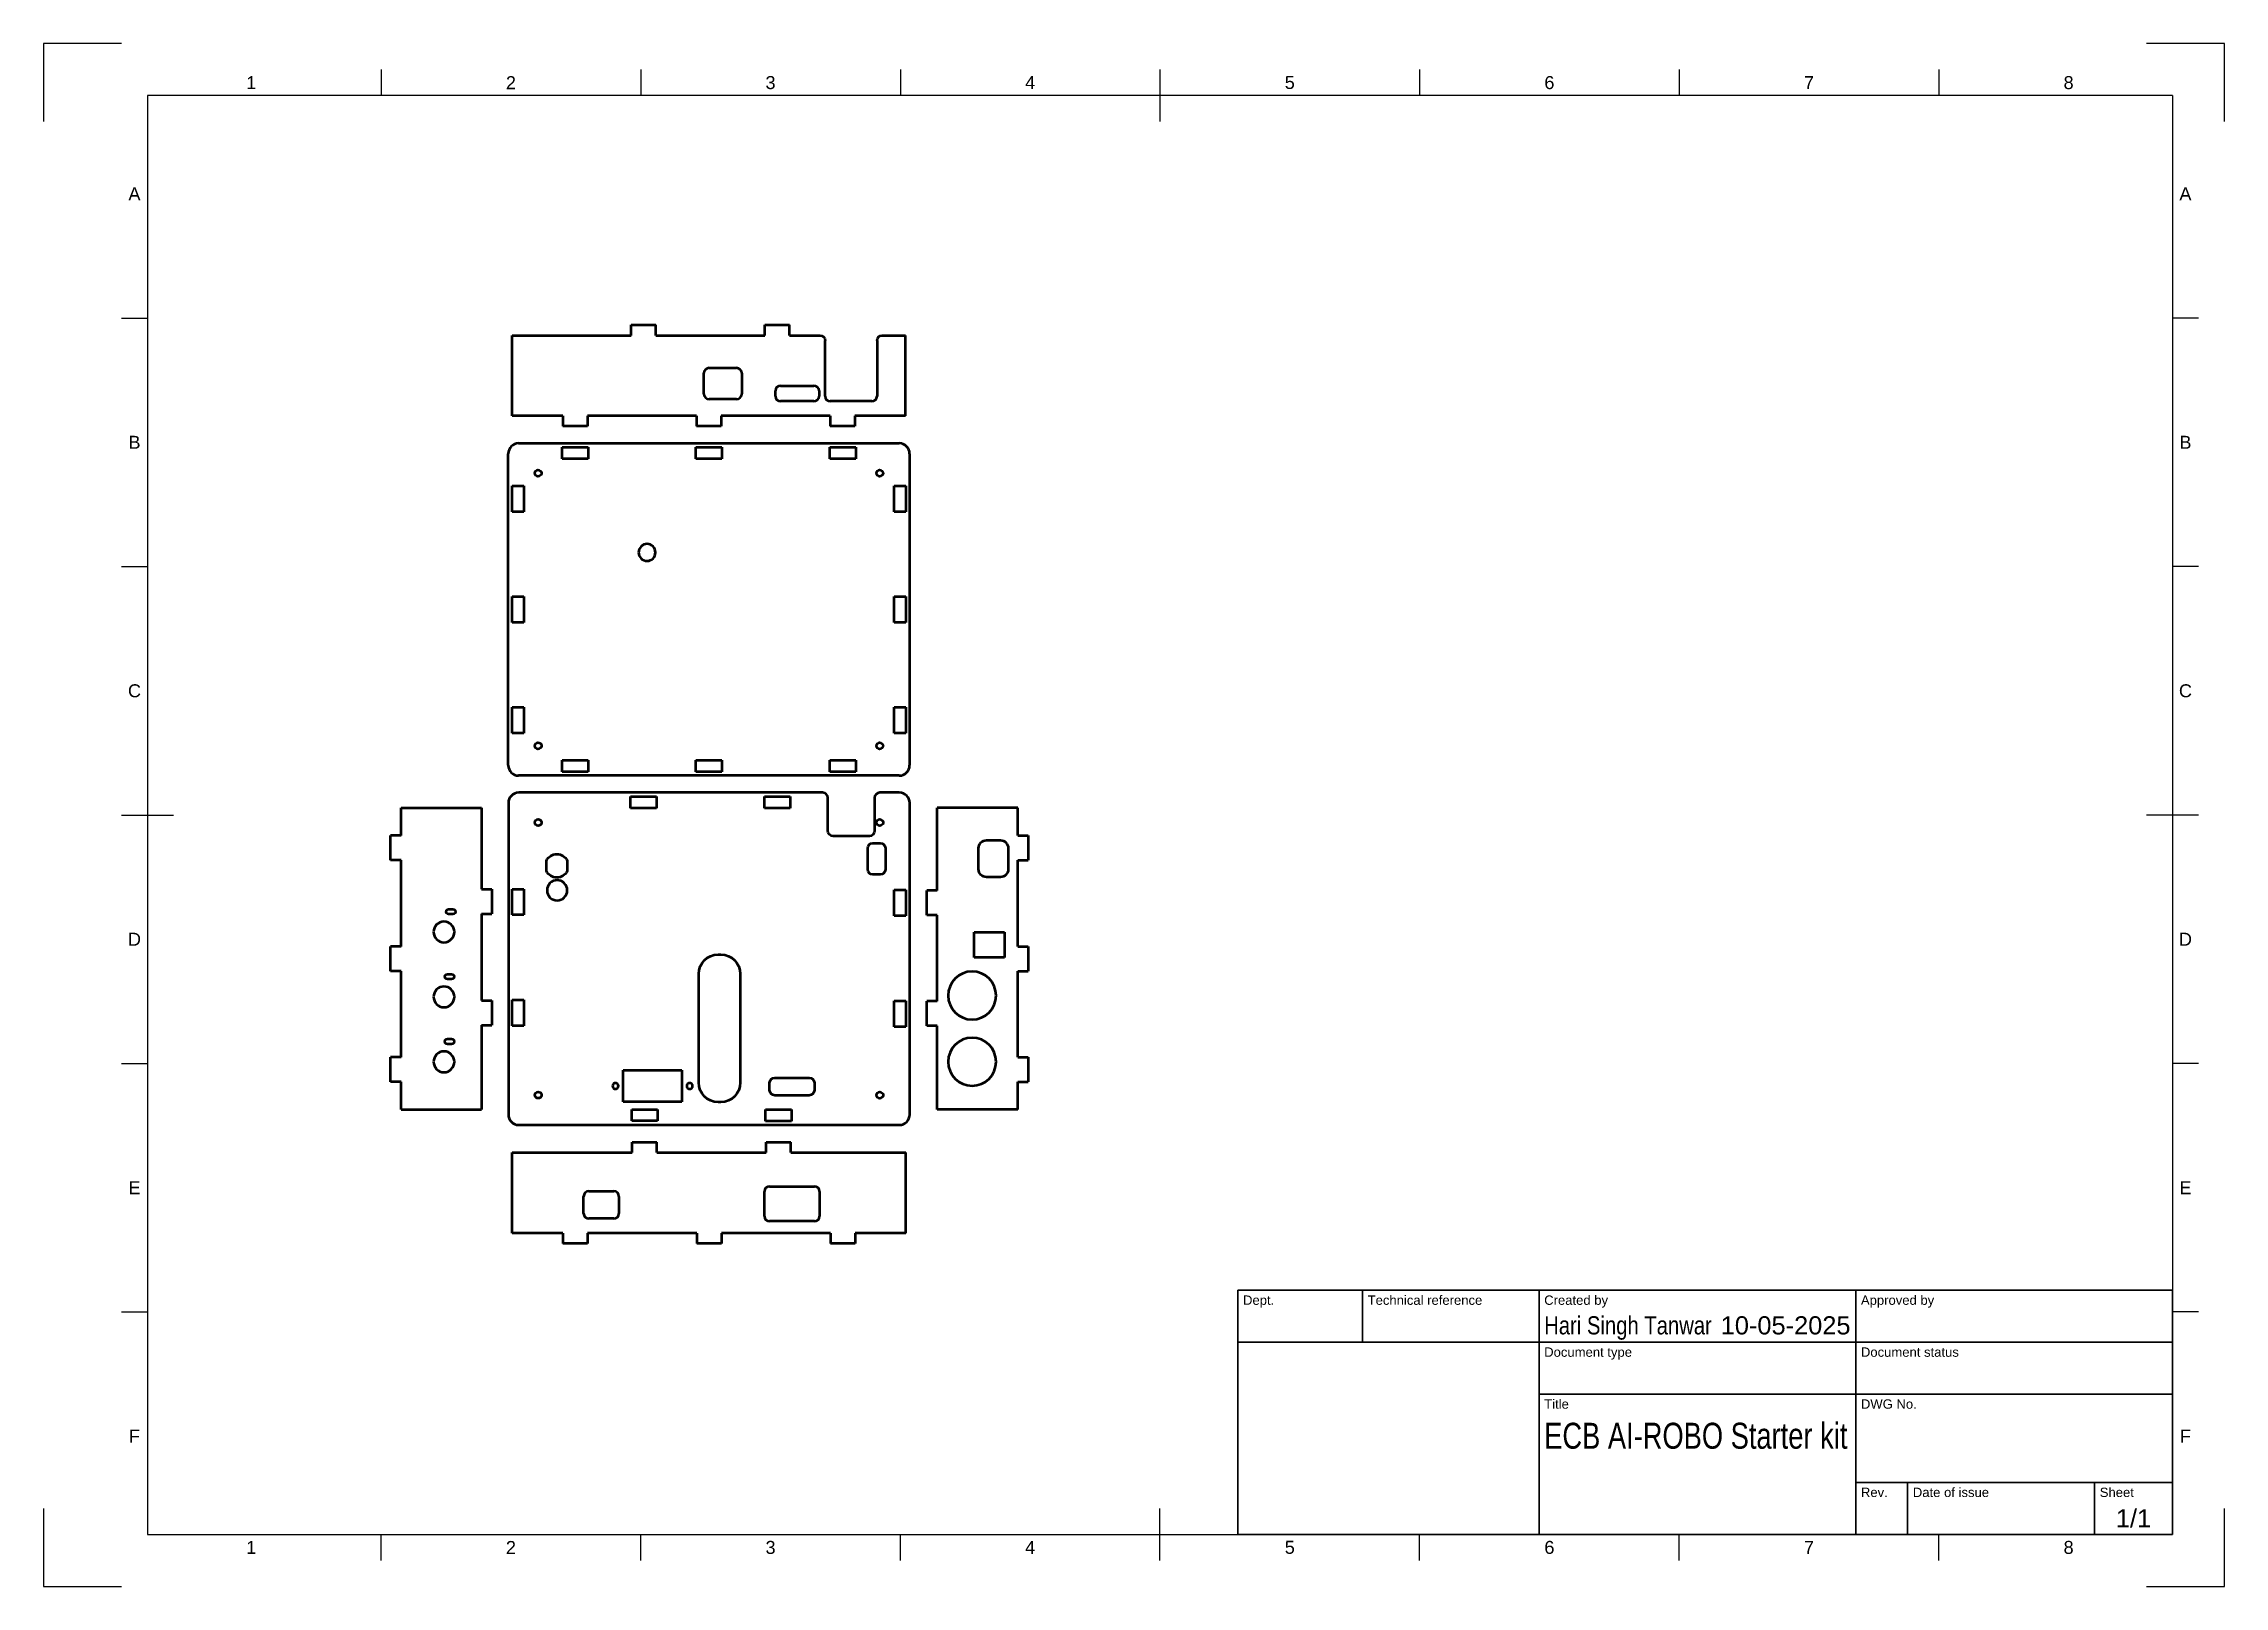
# Model space of a CAD drawing. Header units: millimetres. Extents: x 0 to 420, y 0 to 297.
import ezdxf
from ezdxf.enums import TextEntityAlignment as Align

# ---------------------------------------------------------------- set-up
doc = ezdxf.new("R2010")
doc.units = ezdxf.units.MM
doc.header["$LTSCALE"] = 0.75
for name, color, linetype, lineweight in [('BORDER', 7, 'Continuous', 25), ('TITLEBLOCK', 7, 'Continuous', 35), ('Visible', 7, 'Continuous', 50)]:
    doc.layers.add(name, color=color, linetype=linetype, lineweight=lineweight)
doc.styles.add('FusionTitle', font='arial.ttf')

# ---------------------------------------------------------------- blocks, each defined once
blk = doc.blocks.new('ISO_A3_SHEET')
at = {"layer": 'BORDER'}
for p, q in [((65, 292), (65, 287)), ((115, 292), (115, 287)), ((165, 292), (165, 287)), ((215, 292), (215, 282)), ((265, 292), (265, 287)), ((315, 292), (315, 287)), ((365, 292), (365, 287)), ((410, 287), (20, 287)), ((20, 287), (20, 10)), ((410, 287), (410, 10)), ((15, 244.16666), (20, 244.16666)), ((415, 244.16666), (410, 244.16666)), ((15, 196.33333), (20, 196.33333)), ((415, 196.33333), (410, 196.33333)), ((15, 148.5), (25, 148.5)), ((415, 148.5), (405, 148.5)), ((15, 100.66667), (20, 100.66667)), ((415, 100.66667), (410, 100.66667)), ((15, 52.83334), (20, 52.83334)), ((415, 52.83334), (410, 52.83334)), ((215, 5), (215, 15)), ((20, 10), (410, 10)), ((65, 5), (65, 10)), ((115, 5), (115, 10)), ((165, 5), (165, 10)), ((265, 5), (265, 10)), ((315, 5), (315, 10)), ((365, 5), (365, 10))]:
    blk.add_line(p, q, dxfattribs=at)
at = {"layer": 'Defpoints'}
for p, q in [((15, 297), (0, 297)), ((0, 297), (0, 282)), ((420, 297), (405, 297)), ((420, 282), (420, 297)), ((0, 15), (0, 0)), ((420, 0), (420, 15)), ((0, 0), (15, 0)), ((405, 0), (420, 0))]:
    blk.add_line(p, q, dxfattribs=at)
at = {"layer": 'BORDER', "style": 'FusionTitle'}
for s, p in [('1', (40, 289.5)), ('2', (90, 289.5)), ('3', (140, 289.5)), ('4', (190, 289.5)), ('5', (240, 289.5)), ('6', (290, 289.5)), ('7', (340, 289.5)), ('8', (390, 289.5)), ('A', (17.5, 268.08333)), ('A', (412.5, 268.08333)), ('B', (17.5, 220.25)), ('B', (412.5, 220.25)), ('C', (17.5, 172.41667)), ('C', (412.5, 172.41667)), ('D', (17.5, 124.58334)), ('D', (412.5, 124.58334)), ('E', (17.5, 76.75001)), ('E', (412.5, 76.75001)), ('F', (17.5, 28.91668)), ('F', (412.5, 28.91668)), ('1', (40, 7.5)), ('2', (90, 7.5)), ('3', (140, 7.5)), ('4', (190, 7.5)), ('5', (240, 7.5)), ('6', (290, 7.5)), ('7', (340, 7.5)), ('8', (390, 7.5))]:
    blk.add_text(s, height=2.5, dxfattribs=at).set_placement(p, align=Align.MIDDLE)
blk = doc.blocks.new('ISO_TITLEBLOCK')
at = {"layer": 'TITLEBLOCK'}
for p, q in [((0, 47), (-180, 47)), ((-180, 47), (-180, 0)), ((-156, 37), (-156, 47)), ((-122, 0), (-122, 47)), ((-61, 0), (-61, 47)), ((0, 0), (0, 47)), ((-180, 37), (0, 37)), ((-122, 27), (0, 27)), ((-61, 10), (0, 10)), ((-51, 0), (-51, 10)), ((-15, 0), (-15, 10)), ((-180, 0), (0, 0))]:
    blk.add_line(p, q, dxfattribs=at)
at = {"layer": 'TITLEBLOCK', "style": 'FusionTitle'}
for s, p in [('Dept.', (-179, 46)), ('Technical reference', (-155, 46)), ('Created by', (-121, 46)), ('Approved by', (-60, 46)), ('Document type', (-121, 36)), ('Document status', (-60, 36)), ('Title', (-121, 26)), ('DWG No.', (-60, 26)), ('Rev.', (-60, 9)), ('Date of issue', (-50, 9)), ('Sheet', (-14, 9))]:
    blk.add_text(s, height=1.8, dxfattribs=at).set_placement(p, align=Align.TOP_LEFT)
for tag, height, p in [('DEPT', 3.5, (-179, 42)), ('TECHNICAL_REFERENCE', 3.5, (-155, 42)), ('CREATED_BY', 3.5, (-121, 42)), ('APPROVED_BY', 3.5, (-60, 42)), ('DOCUMENT_TYPE', 3.5, (-121, 32)), ('DOCUMENT_STATUS', 3.5, (-60, 32)), ('TITLE_1', 5, (-121, 21.5)), ('TITLE_2', 5, (-121, 14)), ('TITLE_3', 5, (-121, 6.5)), ('DATE_OF_ISSUE', 3.5, (-50, 5))]:
    blk.add_attdef(tag, text='', height=height, dxfattribs=at).set_placement(p, align=Align.TOP_LEFT)
for tag, p in [('CREATED_DATE', (-62, 42)), ('APPROVED_DATE', (-0.99, 42))]:
    blk.add_attdef(tag, text='', height=3.5, dxfattribs=at).set_placement(p, align=Align.TOP_RIGHT)
for tag, height, p in [('DRAWING_NUMBER', 5, (-30.5, 19.75)), ('REV', 3.5, (-56, 4.85)), ('SHEET', 3.5, (-7.5, 4.85))]:
    blk.add_attdef(tag, text='', height=height, dxfattribs=at).set_placement(p, align=Align.TOP_CENTER)

msp = doc.modelspace()

# ---------------------------------------------------------------- linework, layer by layer
at = {"layer": 'Visible', "extrusion": (0, 1, 0)}
for p, q in [((90.222881, 240.840124), (113.13675, 240.840124)), ((90.222881, 225.340124), (90.222881, 240.840124)), ((113.13675, 240.840124), (113.13675, 242.840124)), ((113.13675, 242.840124), (117.88675, 242.840124)), ((117.88675, 240.840124), (117.88675, 242.840124)), ((117.88675, 240.840124), (138.903417, 240.840124)), ((138.903417, 240.840124), (138.903417, 242.840124)), ((138.903417, 242.840124), (143.653417, 242.840124)), ((143.653417, 240.840124), (143.653417, 242.840124)), ((143.653417, 240.840124), (149.507881, 240.840124)), ((150.507881, 229.137624), (150.507881, 239.840124)), ((160.507881, 239.840124), (160.507881, 229.137624)), ((161.507881, 240.840124), (166.022881, 240.840124)), ((166.022881, 225.340124), (166.022881, 240.840124)), ((127.169281, 229.560076), (127.169281, 233.560076)), ((128.169281, 234.560076), (133.469281, 234.560076)), ((134.469281, 233.560076), (134.469281, 229.560076)), ((141.947881, 231.137624), (148.347881, 231.137624)), ((133.469281, 228.560076), (128.169281, 228.560076)), ((140.947881, 229.137624), (140.947881, 230.137624)), ((148.347881, 228.137624), (141.947881, 228.137624)), ((149.347881, 230.137624), (149.347881, 229.137624)), ((159.507881, 228.137624), (151.507881, 228.137624)), ((99.981381, 225.340124), (90.222881, 225.340124)), ((99.981381, 225.340124), (99.981381, 223.340124)), ((104.731381, 223.340124), (99.981381, 223.340124)), ((104.731381, 225.340124), (104.731381, 223.340124)), ((125.747881, 225.340124), (104.731381, 225.340124)), ((125.747881, 225.340124), (125.747881, 223.340124)), ((130.497881, 223.340124), (125.747881, 223.340124)), ((130.497881, 225.340124), (130.497881, 223.340124)), ((151.514381, 225.340124), (130.497881, 225.340124)), ((151.514381, 225.340124), (151.514381, 223.340124)), ((156.264381, 223.340124), (151.514381, 223.340124)), ((156.264381, 225.340124), (156.264381, 223.340124)), ((166.022881, 225.340124), (156.264381, 225.340124)), ((113.381116, 83.501588), (113.381116, 85.501588)), ((113.381116, 85.501588), (118.131116, 85.501588)), ((118.131116, 83.501588), (118.131116, 85.501588)), ((139.147783, 83.501588), (139.147783, 85.501588)), ((139.147783, 85.501588), (143.897783, 85.501588)), ((143.897783, 83.501588), (143.897783, 85.501588)), ((90.250719, 83.501588), (113.381116, 83.501588)), ((90.250719, 68.001588), (90.250719, 83.501588)), ((118.131116, 83.501588), (139.147783, 83.501588)), ((143.897783, 83.501588), (166.050719, 83.501588)), ((166.050719, 68.001588), (166.050719, 83.501588)), ((105.000719, 76.069088), (109.810719, 76.069088)), ((138.815719, 71.299088), (138.815719, 75.999088)), ((139.815719, 76.999088), (148.435719, 76.999088)), ((149.435719, 75.999088), (149.435719, 71.299088)), ((104.000719, 71.799088), (104.000719, 75.069088)), ((110.810719, 75.069088), (110.810719, 71.799088)), ((100.009052, 68.001588), (90.250719, 68.001588)), ((100.009052, 68.001588), (100.009052, 66.001588)), ((104.759052, 68.001588), (104.759052, 66.001588)), ((125.775719, 68.001588), (104.759052, 68.001588)), ((109.810719, 70.799088), (105.000719, 70.799088)), ((125.775719, 68.001588), (125.775719, 66.001588)), ((130.525719, 68.001588), (130.525719, 66.001588)), ((151.542219, 68.001588), (130.525719, 68.001588)), ((148.435719, 70.299088), (139.815719, 70.299088)), ((151.542219, 68.001588), (151.542219, 66.001588)), ((156.292219, 68.001588), (156.292219, 66.001588)), ((166.050719, 68.001588), (156.292219, 68.001588)), ((104.759052, 66.001588), (100.009052, 66.001588)), ((130.525719, 66.001588), (125.775719, 66.001588)), ((156.292219, 66.001588), (151.542219, 66.001588))]:
    msp.add_line(p, q, dxfattribs=at)
at = {"layer": 'Visible'}
for p, q in [((91.488499, 220.052519), (164.788499, 220.052519)), ((99.871999, 217.052519), (99.871999, 219.302519)), ((99.871999, 219.302519), (104.871999, 219.302519)), ((104.871999, 219.302519), (104.871999, 217.052519)), ((125.638499, 217.052519), (125.638499, 219.302519)), ((125.638499, 219.302519), (130.638499, 219.302519)), ((130.638499, 219.302519), (130.638499, 217.052519)), ((151.404999, 217.052519), (151.404999, 219.302519)), ((151.404999, 219.302519), (156.404999, 219.302519)), ((156.404999, 219.302519), (156.404999, 217.052519)), ((89.488499, 158.077519), (89.488499, 218.052519)), ((95.862241, 214.358657), (95.863499, 214.302519)), ((95.863499, 214.302519), (95.862241, 214.246381)), ((104.871999, 217.052519), (99.871999, 217.052519)), ((130.638499, 217.052519), (125.638499, 217.052519)), ((156.404999, 217.052519), (151.404999, 217.052519)), ((161.662241, 214.358657), (161.663499, 214.302519)), ((161.663499, 214.302519), (161.662241, 214.246381)), ((166.788499, 218.052519), (166.788499, 158.077519)), ((90.238499, 206.890019), (90.238499, 211.890019)), ((90.238499, 211.890019), (92.488499, 211.890019)), ((92.488499, 211.890019), (92.488499, 206.890019)), ((163.788499, 206.890019), (163.788499, 211.890019)), ((163.788499, 211.890019), (166.038499, 211.890019)), ((166.038499, 211.890019), (166.038499, 206.890019)), ((92.488499, 206.890019), (90.238499, 206.890019)), ((166.038499, 206.890019), (163.788499, 206.890019)), ((90.238499, 185.565019), (90.238499, 190.565019)), ((90.238499, 190.565019), (92.488499, 190.565019)), ((92.488499, 190.565019), (92.488499, 185.565019)), ((163.788499, 185.565019), (163.788499, 190.565019)), ((163.788499, 190.565019), (166.038499, 190.565019)), ((166.038499, 190.565019), (166.038499, 185.565019)), ((92.488499, 185.565019), (90.238499, 185.565019)), ((166.038499, 185.565019), (163.788499, 185.565019)), ((90.238499, 164.240019), (90.238499, 169.240019)), ((90.238499, 169.240019), (92.488499, 169.240019)), ((92.488499, 169.240019), (92.488499, 164.240019)), ((163.788499, 164.240019), (163.788499, 169.240019)), ((163.788499, 169.240019), (166.038499, 169.240019)), ((166.038499, 169.240019), (166.038499, 164.240019)), ((92.488499, 164.240019), (90.238499, 164.240019)), ((166.038499, 164.240019), (163.788499, 164.240019)), ((95.862241, 161.883657), (95.863499, 161.827519)), ((95.863499, 161.827519), (95.862241, 161.771381)), ((161.662241, 161.871157), (161.663499, 161.815019)), ((161.663499, 161.815019), (161.662241, 161.758881)), ((164.788499, 156.077519), (91.488499, 156.077519)), ((99.871832, 156.827519), (99.871832, 159.077519)), ((99.871832, 159.077519), (104.871832, 159.077519)), ((104.871832, 156.827519), (99.871832, 156.827519)), ((104.871832, 159.077519), (104.871832, 156.827519)), ((125.638499, 156.827519), (125.638499, 159.077519)), ((125.638499, 159.077519), (130.638499, 159.077519)), ((130.638499, 156.827519), (125.638499, 156.827519)), ((130.638499, 159.077519), (130.638499, 156.827519)), ((151.404999, 156.827519), (151.404999, 159.077519)), ((151.404999, 159.077519), (156.404999, 159.077519)), ((156.404999, 156.827519), (151.404999, 156.827519)), ((156.404999, 159.077519), (156.404999, 156.827519)), ((150.038255, 152.805304), (91.503255, 152.805304)), ((113.042124, 149.808209), (113.042124, 152.052398)), ((113.042124, 152.052398), (118.042124, 152.052398)), ((118.042124, 152.052398), (118.042124, 149.808209)), ((138.80879, 149.804988), (138.80879, 152.05562)), ((138.80879, 152.05562), (143.80879, 152.05562)), ((143.80879, 152.05562), (143.80879, 149.804988)), ((151.038255, 145.430304), (151.038255, 151.805304)), ((160.038255, 151.805304), (160.038255, 145.430304)), ((164.803255, 152.805304), (161.038255, 152.805304)), ((89.503255, 150.805304), (89.503255, 90.830304)), ((95.876997, 147.111442), (95.878255, 147.055304)), ((95.878255, 147.055304), (95.876997, 146.999166)), ((118.042124, 149.808209), (113.042124, 149.808209)), ((143.80879, 149.804988), (138.80879, 149.804988)), ((161.676997, 147.111442), (161.678255, 147.055304)), ((161.678255, 147.055304), (161.676997, 146.999166)), ((166.803255, 90.830304), (166.803255, 150.805304)), ((159.038255, 144.430304), (152.038255, 144.430304)), ((159.714505, 143.105304), (161.114505, 143.105304)), ((96.840755, 137.669527), (96.840755, 139.73108)), ((100.840755, 139.73108), (100.840755, 137.669527)), ((158.714505, 138.025304), (158.714505, 142.105304)), ((162.114505, 142.105304), (162.114505, 138.025304)), ((161.114505, 137.025304), (159.714505, 137.025304)), ((90.25616, 129.248485), (90.25616, 134.248485)), ((90.25616, 134.248485), (92.50035, 134.248485)), ((92.50035, 134.248485), (92.50035, 129.248485)), ((163.802939, 129.072852), (163.802939, 134.072852)), ((163.802939, 134.072852), (166.053571, 134.072852)), ((166.053571, 134.072852), (166.053571, 129.072852)), ((92.50035, 129.248485), (90.25616, 129.248485)), ((166.053571, 129.072852), (163.802939, 129.072852)), ((126.173255, 96.980304), (126.173255, 117.897304)), ((129.923255, 121.647304), (130.428255, 121.647304)), ((134.178255, 117.897304), (134.178255, 96.980304)), ((90.26699, 107.923485), (90.26699, 112.923485)), ((90.26699, 112.923485), (92.48952, 112.923485)), ((92.48952, 112.923485), (92.48952, 107.923485)), ((163.801519, 107.747852), (163.801519, 112.747852)), ((163.801519, 112.747852), (166.054991, 112.747852)), ((166.054991, 112.747852), (166.054991, 107.747852)), ((92.48952, 107.923485), (90.26699, 107.923485)), ((166.054991, 107.747852), (163.801519, 107.747852)), ((111.628255, 93.280304), (111.628255, 99.380304)), ((111.628255, 99.380304), (122.928255, 99.380304)), ((122.928255, 99.380304), (122.928255, 93.280304)), ((139.818255, 95.530304), (139.818255, 96.930304)), ((140.818255, 97.930304), (147.438255, 97.930304)), ((148.438255, 96.930304), (148.438255, 95.530304)), ((95.876997, 94.636442), (95.878255, 94.580304)), ((95.878255, 94.580304), (95.876997, 94.524166)), ((122.928255, 93.280304), (111.628255, 93.280304)), ((130.428255, 93.230304), (129.923255, 93.230304)), ((147.438255, 94.530304), (140.818255, 94.530304)), ((161.676997, 94.623942), (161.678255, 94.567804)), ((161.678255, 94.567804), (161.676997, 94.511666)), ((91.503255, 88.830304), (164.803255, 88.830304)), ((113.258652, 89.594038), (113.258652, 91.816569)), ((113.258652, 91.816569), (118.258652, 91.816569)), ((118.258652, 89.594038), (113.258652, 89.594038)), ((118.258652, 91.816569), (118.258652, 89.594038)), ((139.025319, 89.578568), (139.025319, 91.832039)), ((139.025319, 91.832039), (144.025319, 91.832039)), ((144.025319, 89.578568), (139.025319, 89.578568)), ((144.025319, 91.832039), (144.025319, 89.578568))]:
    msp.add_line(p, q, dxfattribs=at)
at = {"layer": 'Visible', "extrusion": (1, -2e-16, 0)}
for p, q in [((68.833608, 144.53182), (68.833608, 149.88182)), ((68.833608, 149.88182), (84.333608, 149.88182)), ((84.333608, 149.88182), (84.333608, 134.215568)), ((68.833608, 144.53182), (66.833608, 144.53182)), ((66.833608, 139.78182), (66.833608, 144.53182)), ((68.833608, 139.78182), (66.833608, 139.78182)), ((68.833608, 123.20682), (68.833608, 139.78182)), ((78.006108, 130.38182), (78.806108, 130.38182)), ((84.333608, 134.215568), (86.333608, 134.215568)), ((86.333608, 134.215568), (86.333608, 129.465568)), ((78.805862, 129.38182), (78.006353, 129.38182)), ((84.333608, 129.465568), (84.333608, 112.812501)), ((84.333608, 129.465568), (86.333608, 129.465568)), ((68.833608, 123.20682), (66.833608, 123.20682)), ((66.833608, 118.45682), (66.833608, 123.20682)), ((68.833608, 118.45682), (66.833608, 118.45682)), ((68.833608, 101.88182), (68.833608, 118.45682)), ((77.756108, 117.88182), (78.556108, 117.88182)), ((78.555862, 116.88182), (77.756353, 116.88182)), ((84.333608, 112.812501), (86.333608, 112.812501)), ((86.333608, 112.812501), (86.333608, 108.062501)), ((77.756108, 105.38182), (78.556108, 105.38182)), ((84.333608, 108.062501), (86.333608, 108.062501)), ((84.333608, 108.062501), (84.333608, 91.78182)), ((68.833608, 101.88182), (66.833608, 101.88182)), ((66.833608, 97.13182), (66.833608, 101.88182)), ((78.555862, 104.38182), (77.756353, 104.38182)), ((68.833608, 97.13182), (66.833608, 97.13182)), ((68.833608, 91.78182), (68.833608, 97.13182)), ((68.833608, 91.78182), (84.333608, 91.78182))]:
    msp.add_line(p, q, dxfattribs=at)
at = {"layer": 'Visible', "extrusion": (-1, -2e-16, 0)}
for p, q in [((187.605755, 149.887631), (172.105755, 149.887631)), ((172.105755, 133.967679), (172.105755, 149.887631)), ((187.605755, 144.537631), (187.605755, 149.887631)), ((181.583255, 143.625131), (184.283255, 143.625131)), ((187.605755, 144.537631), (189.605755, 144.537631)), ((189.605755, 144.537631), (189.605755, 139.787631)), ((180.083255, 138.045131), (180.083255, 142.125131)), ((185.783255, 142.125131), (185.783255, 138.045131)), ((187.605755, 123.212631), (187.605755, 139.787631)), ((187.605755, 139.787631), (189.605755, 139.787631)), ((184.283255, 136.545131), (181.583255, 136.545131)), ((172.105755, 133.967679), (170.105755, 133.967679)), ((170.105755, 129.217679), (170.105755, 133.967679)), ((172.105755, 129.217679), (170.105755, 129.217679)), ((172.105755, 112.642679), (172.105755, 129.217679)), ((179.233255, 125.950131), (185.083255, 125.950131)), ((179.233255, 121.050131), (179.233255, 125.950131)), ((185.083255, 125.950131), (185.083255, 121.050131)), ((187.605755, 123.212631), (189.605755, 123.212631)), ((189.605755, 123.212631), (189.605755, 118.462631)), ((185.083255, 121.050131), (179.233255, 121.050131)), ((187.605755, 101.887631), (187.605755, 118.462631)), ((187.605755, 118.462631), (189.605755, 118.462631)), ((172.105755, 112.642679), (170.105755, 112.642679)), ((170.105755, 107.892679), (170.105755, 112.642679)), ((172.105755, 107.892679), (170.105755, 107.892679)), ((172.105755, 91.787631), (172.105755, 107.892679)), ((187.605755, 101.887631), (189.605755, 101.887631)), ((189.605755, 101.887631), (189.605755, 97.137631)), ((187.605755, 97.137631), (189.605755, 97.137631)), ((187.605755, 91.787631), (187.605755, 97.137631)), ((187.605755, 91.787631), (172.105755, 91.787631))]:
    msp.add_line(p, q, dxfattribs=at)
at = {"layer": 'Visible', "extrusion": (0, 0, -1)}
for centre, radius in [((-116.215999, 199.052519), 1.625), ((-98.903255, 133.997804), 1.95), ((-110.128255, 96.330304), 0.5625), ((-124.428255, 96.330304), 0.5625)]:
    msp.add_circle(centre, radius, dxfattribs=at)
at = {"layer": 'Visible', "extrusion": (0, -2e-16, -1)}
for centre, radius in [((-77.108608, 125.98182), 2), ((-178.825755, 113.745131), 4.625), ((-77.108608, 113.48182), 2), ((-178.825755, 100.995131), 4.625), ((-77.108608, 100.98182), 2)]:
    msp.add_circle(centre, radius, dxfattribs=at)
at = {"layer": 'Visible', "extrusion": (1e-16, 0, -1)}
for centre, start, end in [((-149.507881, 239.840124), 90, 180), ((-161.507881, 239.840124), 0, 90)]:
    msp.add_arc(centre, 1, start, end, dxfattribs=at)
at = {"layer": 'Visible'}
for centre, radius, start, end in [((128.169281, 233.560076), 1, 90, 180), ((133.469281, 233.560076), 1, 0, 90), ((141.947881, 230.137624), 1, 90, 180), ((148.347881, 230.137624), 1, 0, 90), ((128.169281, 229.560076), 1, 180, 270), ((133.469281, 229.560076), 1, 270, 0), ((141.947881, 229.137624), 1, 180, 270), ((148.347881, 229.137624), 1, 270, 0), ((151.507881, 229.137624), 1, 180, 270), ((159.507881, 229.137624), 1, 270, 0), ((91.488499, 218.052519), 2, 90, 180), ((164.788499, 218.052519), 2, 0, 90), ((91.488499, 158.077519), 2, 180, 270), ((164.788499, 158.077519), 2, 270, 0), ((91.503255, 150.805304), 2, 90, 180), ((150.038255, 151.805304), 1, 0, 90), ((161.038255, 151.805304), 1, 90, 180), ((164.803255, 150.805304), 2, 0, 90), ((91.503255, 90.830304), 2, 180, 270), ((164.803255, 90.830304), 2, 270, 0), ((105.000719, 75.069088), 1, 90, 180), ((109.810719, 75.069088), 1, 0, 90), ((139.815719, 75.999088), 1, 90, 180), ((148.435719, 75.999088), 1, 0, 90), ((105.000719, 71.799088), 1, 180, 270), ((109.810719, 71.799088), 1, 270, 0), ((139.815719, 71.299088), 1, 180, 270), ((148.435719, 71.299088), 1, 270, 0)]:
    msp.add_arc(centre, radius, start, end, dxfattribs=at)
at = {"layer": 'Visible', "extrusion": (0, 0, -1)}
for centre, radius, start, end in [((-95.2385, 214.302519), 0.626262, 185.142884, 174.857116), ((-161.0385, 214.302519), 0.626262, 185.142884, 174.857116), ((-95.2385, 161.827519), 0.626262, 185.142884, 174.857116), ((-161.0385, 161.815019), 0.626262, 185.142884, 174.857116), ((-95.253256, 147.055304), 0.626262, 185.142884, 174.857116), ((-161.053256, 147.055304), 0.626262, 185.142884, 174.857116), ((-152.038255, 145.430304), 1, 270, 0), ((-159.714505, 142.105304), 1, 0, 90), ((-159.038255, 145.430304), 1, 180, 270), ((-161.114505, 142.105304), 1, 90, 180), ((-98.840755, 138.700304), 2.25, 27.266044, 152.733956), ((-98.840755, 138.700304), 2.25, 207.266044, 332.733956), ((-159.714505, 138.025304), 1, 270, 0), ((-161.114505, 138.025304), 1, 180, 270), ((-129.923255, 117.897304), 3.75, 0, 90), ((-130.428255, 117.897304), 3.75, 90, 180), ((-129.923255, 96.980304), 3.75, 270, 0), ((-130.428255, 96.980304), 3.75, 180, 270), ((-140.818255, 96.930304), 1, 0, 90), ((-147.438255, 96.930304), 1, 90, 180), ((-95.253256, 94.580304), 0.626262, 185.142884, 174.857116), ((-140.818255, 95.530304), 1, 270, 0), ((-147.438255, 95.530304), 1, 180, 270), ((-161.053256, 94.567804), 0.626262, 185.142884, 174.857116)]:
    msp.add_arc(centre, radius, start, end, dxfattribs=at)
at = {"layer": 'Visible', "extrusion": (0, -2e-16, -1)}
for centre, radius, start, end in [((-181.583255, 142.125131), 1.5, 0, 90), ((-184.283255, 142.125131), 1.5, 90, 180), ((-181.583255, 138.045131), 1.5, 270, 0), ((-184.283255, 138.045131), 1.5, 180, 270), ((-78.006108, 129.88182), 0.5, 269.971849, 90), ((-78.806108, 129.88182), 0.5, 89.999998, 270.028151), ((-77.756108, 117.38182), 0.5, 269.971849, 90), ((-78.556108, 117.38182), 0.5, 89.999998, 270.028151), ((-77.756108, 104.88182), 0.5, 269.971849, 90), ((-78.556108, 104.88182), 0.5, 89.999998, 270.028151)]:
    msp.add_arc(centre, radius, start, end, dxfattribs=at)

# ---------------------------------------------------------------- block references
at = {"layer": 'BORDER'}
msp.add_blockref('ISO_A3_SHEET', (0, 0), dxfattribs=at)
at = {"layer": 'TITLEBLOCK'}
ref = msp.add_blockref('ISO_TITLEBLOCK', (410, 10), dxfattribs=at)
ref.add_attrib('CREATED_DATE', '10-05-2025', dxfattribs={"height": 3.5, "style": 'FusionTitle'}).set_placement((348, 52), align=Align.TOP_RIGHT)
ref.add_attrib('SHEET', '1/1', dxfattribs={"height": 3.5, "style": 'FusionTitle'}).set_placement((402.5, 14.85), align=Align.TOP_CENTER)
ref.add_attrib('TITLE_1', 'ECB AI-ROBO Starter kit', dxfattribs={"height": 5, "style": 'FusionTitle', "width": 0.752345}).set_placement((289, 31.5), align=Align.TOP_LEFT)
ref.add_attrib('CREATED_BY', 'Hari Singh Tanwar', dxfattribs={"height": 3.5, "style": 'FusionTitle', "width": 0.797431}).set_placement((289, 52), align=Align.TOP_LEFT)

doc.saveas('drawing.dxf')
